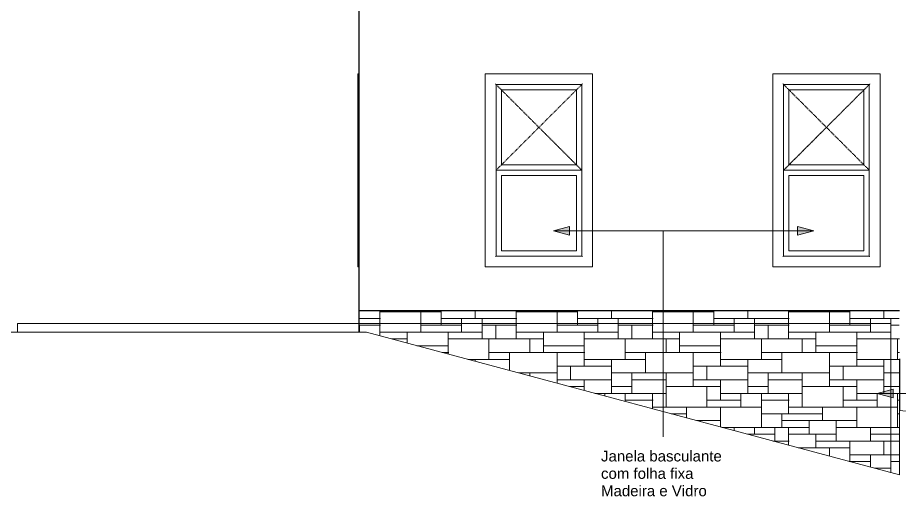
# Model space of a CAD drawing. Header units: millimetres. Extents: x -12976 to 58202, y -2238 to 7407.
# Drawn here: x 19646 to 27866, y -1531 to 2933 of the extents above; entities that cross this region are included whole.
import ezdxf

# ---------------------------------------------------------------- set-up
doc = ezdxf.new("R2010")
doc.units = ezdxf.units.MM
doc.linetypes.add('Dash', pattern=[6.35, 3.175, -3.175])
for name, color, linetype, lineweight in [('A-DETL-THIN', 151, 'Continuous', 9), ('A-GLAZ', 151, 'Continuous', 9), ('A-GLAZ-HDLN', 1, 'Dash', 25), ('A-WALL', 113, 'Continuous', 25), ('A-WALL-PATT', 111, 'Continuous', 25), ('C-TOPO', 7, 'Continuous', 9), ('G-ANNO-TEXT', 231, 'Continuous', 9)]:
    doc.layers.add(name, color=color, linetype=linetype, lineweight=lineweight)
doc.styles.add('Arial', font='arial.ttf', dxfattribs={"height": 100})
pattern_1 = [(0, (30642.9, 0), (0, 1270), [952.5, -317.5]), (0, (30642.9, 63.5), (0, 1270), [0, -381, 381, -190.5, -317.5]), (0, (30642.9, 63.5), (0, 1270), [-952.5, 317.5, 0]), (0, (30642.9, 127), (0, 1270), [0, -571.5, 698.5, 0]), (0, (30642.9, 190.5), (0, 1270), [571.5, -698.5]), (0, (30642.9, 254), (0, 1270), [0, -254, 1016, 0]), (0, (30642.9, 317.5), (0, 1270), [444.5, -317.5, 381, -127]), (0, (31087.4, 381), (0, 1270), [1016, -254]), (0, (30579.4, 444.5), (0, 1270), [698.5, -571.5]), (0, (30388.9, 508), (0, 1270), [571.5, -698.5]), (0, (30642.9, 571.5), (0, 1270), [1016, -254]), (0, (30642.9, 635), (0, 1270), [0, -508, 317.5, -190.5, -254]), (0, (30642.9, 635), (0, 1270), [-1016, 254, 0]), (0, (31277.9, 698.5), (0, 1270), [762, -508]), (0, (30769.9, 762), (0, 1270), [508, -254, 190.5, -317.5]), (0, (31023.9, 825.5), (0, 1270), [508, -190.5, 317.5, -254]), (0, (31531.9, 889), (0, 1270), [762, -508]), (0, (31023.9, 952.5), (0, 1270), [508, -762]), (0, (31277.9, 1016), (0, 1270), [571.5, -698.5]), (0, (31277.9, 1079.5), (0, 1270), [0, -381, 889, 0]), (0, (30896.9, 1143), (0, 1270), [381, -889]), (0, (31277.9, 1206.5), (0, 1270), [889, -381]), (90, (30642.9, 508), (-1270, 8e-14), [190.5, -508, 444.5, -127]), (90, (30769.9, 571.5), (-1270, 8e-14), [317.5, -190.5, 127, -635]), (90, (30833.4, 317.5), (-1270, 8e-14), [127, -1143]), (90, (30896.9, 190.5), (-1270, 8e-14), [127, -762, 190.5, -190.5]), (90, (30960.4, 444.5), (-1270, 8e-14), [127, -1143]), (90, (31023.9, 0), (-1270, 8e-14), [190.5, -571.5, 317.5, -190.5]), (90, (31087.4, 254), (-1270, 8e-14), [190.5, -1079.5]), (90, (31150.9, 571.5), (-1270, 8e-14), [190.5, -63.5, 127, -889]), (90, (31214.4, 63.5), (-1270, 8e-14), [190.5, -1079.5]), (90, (31277.9, 381), (-1270, 8e-14), [190.5, -63.5, 190.5, -127, -698.5]), (90, (31277.9, 381), (-1270, 8e-14), [-571.5, 317.5, -381]), (90, (31404.9, 381), (-1270, 8e-14), [0, -889, 127, -127, -127]), (90, (31404.9, 381), (-1270, 8e-14), [-1143, 127, 0]), (90, (31468.4, 571.5), (-1270, 8e-14), [127, -1143]), (90, (31531.9, 127), (-1270, 8e-14), [127, -444.5, 317.5, -381]), (90, (31595.4, 317.5), (-1270, 8e-14), [63.5, -825.5, 190.5, -190.5]), (90, (31658.9, 381), (-1270, 8e-14), [317.5, -317.5, 190.5, -444.5]), (90, (31722.4, 698.5), (-1270, 8e-14), [190.5, -317.5, 127, -635]), (90, (31785.9, 254), (-1270, 8e-14), [127, -1143]), (90, (31849.4, 381), (-1270, 8e-14), [127, -381, 190.5, -571.5])]

# ---------------------------------------------------------------- blocks, each defined once
blk = doc.blocks.new('Janela basculante e folha fixa - 80 x 160 cm-4197830-FACHADA LATERAL DIREITA')
at = {"layer": 'A-GLAZ'}
for p, q in [((-9469.7, 2410), (-9469.7, 610)), ((-8469.7, 2410), (-9469.7, 2410)), ((-8469.7, 2410), (-8469.7, 610)), ((-9369.7, 710), (-9369.7, 2310)), ((-9369.7, 2310), (-8569.7, 2310)), ((-8569.7, 2310), (-8569.7, 710)), ((-9319.7, 2260), (-8619.7, 2260)), ((-9319.7, 1560), (-9319.7, 2260)), ((-8619.7, 2260), (-8619.7, 1560)), ((-8569.7, 1510), (-9369.7, 1510)), ((-8619.7, 1560), (-9319.7, 1560)), ((-9319.7, 1460), (-8619.7, 1460)), ((-9319.7, 760), (-9319.7, 1460)), ((-8619.7, 1460), (-8619.7, 760)), ((-8619.7, 760), (-9319.7, 760)), ((-8569.7, 710), (-9369.7, 710)), ((-9469.7, 610), (-8469.7, 610))]:
    blk.add_line(p, q, dxfattribs=at)
for points, knots in [([(-9369.7, 2310), (-9369.7, 2310), (-9369.7, 2310.1), (-9370, 2310.4), (-9370.3, 2310.7), (-9370.6, 2311), (-9370.9, 2311.2), (-9371.2, 2311.5), (-9371.6, 2311.9), (-9372.1, 2312.4), (-9372.4, 2312.8), (-9372.8, 2313.2), (-9373.6, 2313.9), (-9374.2, 2314.6), (-9374.7, 2315)], [0, 0, 0, 0, 0.166667, 0.25, 0.333333, 0.416667, 0.458333, 0.5, 0.583333, 0.666667, 0.708333, 0.75, 0.833333, 1, 1, 1, 1]), ([(-8564.7, 2315), (-8565.1, 2314.6), (-8565.7, 2313.9), (-8566.6, 2313.1), (-8567.1, 2312.6), (-8567.4, 2312.2), (-8567.8, 2311.9), (-8568.1, 2311.5), (-8568.4, 2311.2), (-8568.7, 2311), (-8569, 2310.7), (-8569.3, 2310.4), (-8569.6, 2310.1), (-8569.6, 2310), (-8569.7, 2310)], [-1, -1, -1, -1, -0.833333, -0.75, -0.666667, -0.625, -0.583333, -0.5, -0.458333, -0.416667, -0.333333, -0.25, -0.166667, 0, 0, 0, 0]), ([(-9369.7, 710), (-9369.7, 710), (-9369.7, 709.9), (-9370, 709.6), (-9370.3, 709.3), (-9370.6, 709), (-9370.9, 708.8), (-9371.2, 708.5), (-9371.6, 708.1), (-9372.1, 707.6), (-9372.4, 707.2), (-9372.8, 706.8), (-9373.6, 706.1), (-9374.2, 705.4), (-9374.7, 705)], [0, 0, 0, 0, 0.166667, 0.25, 0.333333, 0.416667, 0.458333, 0.5, 0.583333, 0.666667, 0.708333, 0.75, 0.833333, 1, 1, 1, 1]), ([(-8569.7, 710), (-8569.7, 710), (-8569.6, 709.9), (-8569.3, 709.6), (-8569, 709.3), (-8568.7, 709), (-8568.4, 708.8), (-8568.1, 708.5), (-8567.7, 708.1), (-8567.2, 707.6), (-8566.9, 707.2), (-8566.5, 706.8), (-8565.7, 706.1), (-8565.1, 705.4), (-8564.7, 705)], [0, 0, 0, 0, 0.166667, 0.25, 0.333333, 0.416667, 0.458333, 0.5, 0.583333, 0.666667, 0.708333, 0.75, 0.833333, 1, 1, 1, 1])]:
    blk.add_open_spline(points, degree=3, knots=knots, dxfattribs=at)
at = {"layer": 'A-GLAZ-HDLN'}
for p, q in [((-8569.7, 2310), (-9369.7, 1510)), ((-8569.7, 1510), (-9369.7, 2310))]:
    blk.add_line(p, q, dxfattribs=at)
blk = doc.blocks.new('Janela basculante e folha fixa - 80 x 160 cm-4197805-FACHADA LATERAL DIREITA')
at = {"layer": 'A-GLAZ'}
for p, q in [((-11149.7, 2410), (-12149.7, 2410)), ((-12149.7, 610), (-12149.7, 2410)), ((-11149.7, 610), (-11149.7, 2410)), ((-12049.7, 710), (-12049.7, 2310)), ((-12049.7, 2310), (-11249.7, 2310)), ((-11249.7, 2310), (-11249.7, 710)), ((-11999.7, 2260), (-11999.7, 1560)), ((-11999.7, 2260), (-11299.7, 2260)), ((-11299.7, 1560), (-11299.7, 2260)), ((-11249.7, 1510), (-12049.7, 1510)), ((-11999.7, 1560), (-11299.7, 1560)), ((-11999.7, 1460), (-11999.7, 760)), ((-11999.7, 1460), (-11299.7, 1460)), ((-11299.7, 760), (-11299.7, 1460)), ((-11999.7, 760), (-11299.7, 760)), ((-11249.7, 710), (-12049.7, 710)), ((-11149.7, 610), (-12149.7, 610))]:
    blk.add_line(p, q, dxfattribs=at)
for points, knots in [([(-12049.7, 2310), (-12049.7, 2310), (-12049.7, 2310.1), (-12050, 2310.4), (-12050.3, 2310.7), (-12050.6, 2311), (-12050.9, 2311.2), (-12051.2, 2311.5), (-12051.5, 2311.9), (-12051.9, 2312.2), (-12052.2, 2312.6), (-12052.7, 2313.1), (-12053.6, 2313.9), (-12054.2, 2314.6), (-12054.7, 2315)], [-1, -1, -1, -1, -0.833333, -0.75, -0.666667, -0.583333, -0.541667, -0.5, -0.416667, -0.375, -0.333333, -0.25, -0.166667, 0, 0, 0, 0]), ([(-11244.7, 2315), (-11245.1, 2314.6), (-11245.7, 2313.9), (-11246.6, 2313.1), (-11247.1, 2312.6), (-11247.4, 2312.2), (-11247.8, 2311.9), (-11248.1, 2311.5), (-11248.4, 2311.2), (-11248.7, 2311), (-11249, 2310.7), (-11249.3, 2310.4), (-11249.6, 2310.1), (-11249.7, 2310), (-11249.7, 2310)], [0, 0, 0, 0, 0.166667, 0.25, 0.333333, 0.375, 0.416667, 0.5, 0.541667, 0.583333, 0.666667, 0.75, 0.833333, 1, 1, 1, 1]), ([(-12054.7, 705), (-12054.2, 705.4), (-12053.6, 706.1), (-12052.7, 706.9), (-12052.2, 707.4), (-12051.9, 707.8), (-12051.5, 708.1), (-12051.2, 708.5), (-12050.9, 708.8), (-12050.6, 709), (-12050.3, 709.3), (-12050, 709.6), (-12049.7, 709.9), (-12049.7, 710), (-12049.7, 710)], [0, 0, 0, 0, 0.166667, 0.25, 0.333333, 0.375, 0.416667, 0.5, 0.541667, 0.583333, 0.666667, 0.75, 0.833333, 1, 1, 1, 1]), ([(-11244.7, 705), (-11245.1, 705.4), (-11245.7, 706.1), (-11246.6, 706.9), (-11247.1, 707.4), (-11247.4, 707.8), (-11247.8, 708.1), (-11248.1, 708.5), (-11248.4, 708.8), (-11248.7, 709), (-11249, 709.3), (-11249.3, 709.6), (-11249.6, 709.9), (-11249.6, 710), (-11249.7, 710)], [0, 0, 0, 0, 0.166667, 0.25, 0.333333, 0.375, 0.416667, 0.5, 0.541667, 0.583333, 0.666667, 0.75, 0.833333, 1, 1, 1, 1])]:
    blk.add_open_spline(points, degree=3, knots=knots, dxfattribs=at)
at = {"layer": 'A-GLAZ-HDLN'}
for p, q in [((-12049.7, 2310), (-11249.7, 1510)), ((-12049.7, 1510), (-11249.7, 2310))]:
    blk.add_line(p, q, dxfattribs=at)
blk = doc.blocks.new('Janela basculante e folha fixa - 80 x 160 cm-V58-FACHADA LATERAL DIREITA')
at = {"layer": 'A-GLAZ'}
for p, q in [((-13339.650772, 610), (-13339.650772, 2410)), ((-13329.650772, 2410), (-13339.650772, 2410)), ((-13329.650772, 610), (-13339.650772, 610))]:
    blk.add_line(p, q, dxfattribs=at)

msp = doc.modelspace()

# ---------------------------------------------------------------- hatches: boundary and pattern name
at = {"layer": 'A-WALL-PATT', "lineweight": 9}
h = msp.add_hatch(dxfattribs=at)
h.set_pattern_fill('FP_17', color=256, style=0, pattern_type=2)
h.set_pattern_definition(pattern_1)
h.paths.add_polyline_path([(27686.3, -1283.2), (27686.3, 200), (22826.3, 200), (22826.3, 0), (22897.3, 0), (25050.2, -576.8)])
h = msp.add_hatch(dxfattribs=at)
h.set_pattern_fill('FP_17', color=256, style=0, pattern_type=2)
h.set_pattern_definition(pattern_1)
h.paths.add_polyline_path([(27866.3, -1331.4), (27865.9, 200), (27686.3, 200), (27686.3, -1283.2)])
at = {"layer": 'G-ANNO-TEXT'}
for points in [[(24640.9, 946), (24790.9, 905.8), (24790.9, 986.2)], [(27068.1, 946), (26918.1, 986.2), (26918.1, 905.8)], [(27660, -571.4), (27810, -611.6), (27810, -531.2)]]:
    msp.add_hatch(color=7, dxfattribs=at).paths.add_polyline_path(points)

# ---------------------------------------------------------------- linework, layer by layer
at = {"layer": 'A-DETL-THIN'}
for p, q in [((22897.3, 0), (12090.4, 0)), ((27866.3, -1331.4), (22897.3, 0)), ((30348.8, -948.6), (27866.3, -731.4)), ((27866.3, -731.4), (27866.3, -1331.4))]:
    msp.add_line(p, q, dxfattribs=at)
at = {"layer": 'A-WALL'}
for p, q in [((22826.3, 5244.5), (22826.3, 0)), ((27866.3, 200), (22826.3, 200)), ((27866.3, -250), (27866.3, -731.4))]:
    msp.add_line(p, q, dxfattribs=at)
at = {"layer": 'C-TOPO', "color": 8}
for p, q in [((19646.3, 79.8), (19656.3, 79.8)), ((19646.3, 79.8), (19646.3, 1.8)), ((19646.3, 79.8), (19656.3, 79.8)), ((19646.3, 79.8), (19646.3, 1.8)), ((19646.3, 79.8), (22826.3, 79.8)), ((19646.3, 1.8), (19656.3, 0)), ((19646.3, 1.8), (19656.3, 0)), ((19656.3, 79.8), (19791.3, 79.8)), ((19656.3, 79.8), (19791.3, 79.8)), ((19791.3, 79.8), (20856.3, 79.8)), ((19791.3, 79.8), (20856.3, 79.8)), ((20856.3, 79.8), (22056.3, 79.8)), ((20856.3, 79.8), (22056.3, 79.8)), ((22056.3, 79.8), (22826.3, 79.8)), ((22056.3, 79.8), (22826.3, 79.8)), ((22826.3, 79.8), (22836.3, 79.8)), ((22826.3, 79.8), (22826.3, 0.2)), ((22826.3, 79.8), (22836.3, 79.8)), ((22826.3, 79.8), (22826.3, 0.2)), ((22826.3, 79.8), (27786.3, 79.8)), ((22826.3, 0.2), (22836.3, 0)), ((22826.3, 0.2), (22836.3, 0)), ((22836.3, 79.8), (23837.3, 79.8)), ((22836.3, 79.8), (23837.3, 79.8)), ((23837.3, 79.8), (27786.3, 79.8)), ((23837.3, 79.8), (27786.3, 79.8)), ((27786.3, 79.8), (27786.3, -1310)), ((27786.3, 79.8), (27786.3, -1310)), ((27786.3, 79.8), (27786.3, -1310)), ((27786.3, 79.8), (27786.3, -1310))]:
    msp.add_line(p, q, dxfattribs=at)
at = {"layer": 'G-ANNO-TEXT', "color": 7}
for p, q in [((24790.9, 986.2), (24640.9, 946)), ((24640.9, 946), (24790.9, 905.8)), ((24640.9, 946), (25665.5, 946)), ((24790.9, 905.8), (24790.9, 986.2)), ((25665.5, 946), (25665.5, -974.8)), ((27068.1, 946), (25665.5, 946)), ((25665.5, 946), (25665.5, -974.8)), ((27068.1, 946), (26918.1, 986.2)), ((26918.1, 986.2), (26918.1, 905.8)), ((26918.1, 905.8), (27068.1, 946)), ((27810, -531.2), (27660, -571.4)), ((27660, -571.4), (27810, -611.6)), ((27660, -571.4), (28635.7, -571.4)), ((27810, -611.6), (27810, -531.2))]:
    msp.add_line(p, q, dxfattribs=at)

# ---------------------------------------------------------------- block references
at = {"layer": 'A-GLAZ'}
for name in ['Janela basculante e folha fixa - 80 x 160 cm-V58-FACHADA LATERAL DIREITA', 'Janela basculante e folha fixa - 80 x 160 cm-4197805-FACHADA LATERAL DIREITA', 'Janela basculante e folha fixa - 80 x 160 cm-4197830-FACHADA LATERAL DIREITA']:
    msp.add_blockref(name, (36155.9, 0), dxfattribs=at)

# ---------------------------------------------------------------- texts
at = {"layer": 'G-ANNO-TEXT', "color": 7, "char_height": 100, "attachment_point": 1, "style": 'Arial'}
for s, insert, width in [('Janela basculante', (25085, -1105.4), 1402.953), ('com folha fixa', (25085, -1267.4), 1082.278), ('Madeira e Vidro', (25085, -1429.5), 1218.565)]:
    msp.add_mtext(s, dxfattribs=dict(at, insert=insert, width=width))

doc.saveas('drawing.dxf')
